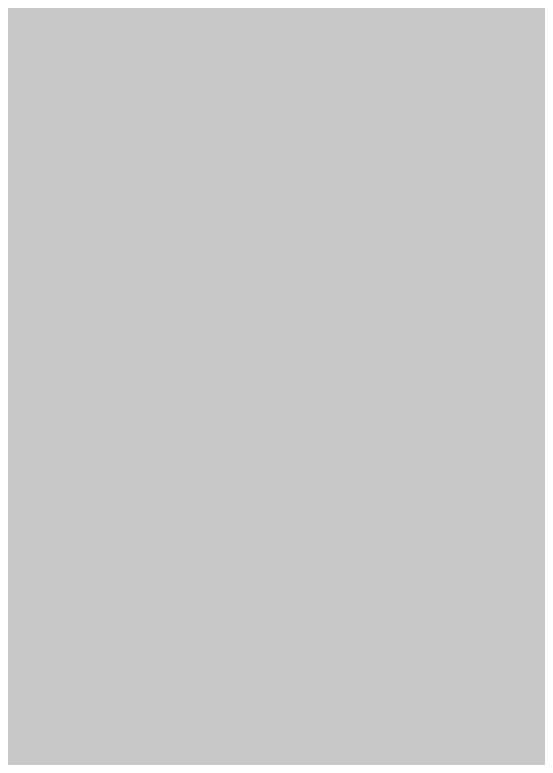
# Model space of a CAD drawing. Header units: metres. Extents: x 8 to 2416, y -346 to 476.
# Drawn here: x 134.71 to 135.177, y -171.683 to -171.019 of the extents above; entities that cross this region are included whole.
import ezdxf

# ---------------------------------------------------------------- set-up
doc = ezdxf.new("R2010")
doc.units = ezdxf.units.M
doc.layers.add('SE-3', color=253, linetype='Continuous', lineweight=5)

msp = doc.modelspace()

# ---------------------------------------------------------------- hatches: boundary and pattern name
at = {"layer": 'SE-3', "true_color": 0xffc78f, "transparency": 33554483}
h = msp.add_hatch(color=31, dxfattribs=at)
h.dxf.hatch_style = 1
edge = h.paths.add_edge_path()
edge.add_line((135.24707, -174.54253), (135.86707, -174.54253))
edge.add_arc((135.83986, -174.47022), 0.07726, 290.61818, 358.28232)
edge.add_line((135.91709, -174.47253), (135.91709, -171.03346))
edge.add_arc((135.87709, -171.03346), 0.04, 360, 450)
edge.add_line((135.87709, -170.99346), (135.85709, -170.99346))
edge.add_arc((135.85709, -170.95346), 0.04, 180, 270, ccw=False)
edge.add_line((135.81709, -170.95346), (135.81709, -170.83253))
edge.add_arc((135.85709, -170.83253), 0.04, 90.00002, 180, ccw=False)
edge.add_line((135.85709, -170.79253), (135.17709, -170.79253))
edge.add_arc((135.17709, -170.83253), 0.04, 0, 90.00002, ccw=False)
edge.add_line((135.21709, -170.83253), (135.21701, -170.95509))
edge.add_arc((135.17709, -170.95253), 0.04, 269.99997, 356.34104, ccw=False)
edge.add_line((135.17709, -170.99253), (134.85697, -170.99253))
edge.add_arc((134.85708, -170.95253), 0.04, 180, 269.8392, ccw=False)
edge.add_line((134.81708, -170.95253), (134.81708, -170.83253))
edge.add_arc((134.85708, -170.83253), 0.04, 93.1896, 180, ccw=False)
edge.add_line((134.85486, -170.79259), (134.17706, -170.79253))
edge.add_arc((134.17706, -170.83253), 0.04, 0, 90.00001, ccw=False)
edge.add_line((134.21706, -170.83253), (134.21706, -170.95253))
edge.add_arc((134.1754, -170.9517), 0.04167, 258.46539, 358.85423, ccw=False)
edge.add_arc((134.15873, -171.03336), 0.04167, 78.46189, 178.85774)
edge.add_line((134.11707, -171.03253), (134.11707, -173.16253))
edge.add_line((134.11707, -173.16253), (134.11707, -174.50253))
edge.add_arc((134.15707, -174.50253), 0.04, 180, 270)
edge.add_line((134.15707, -174.54253), (135.24707, -174.54253))

doc.saveas('drawing.dxf')
